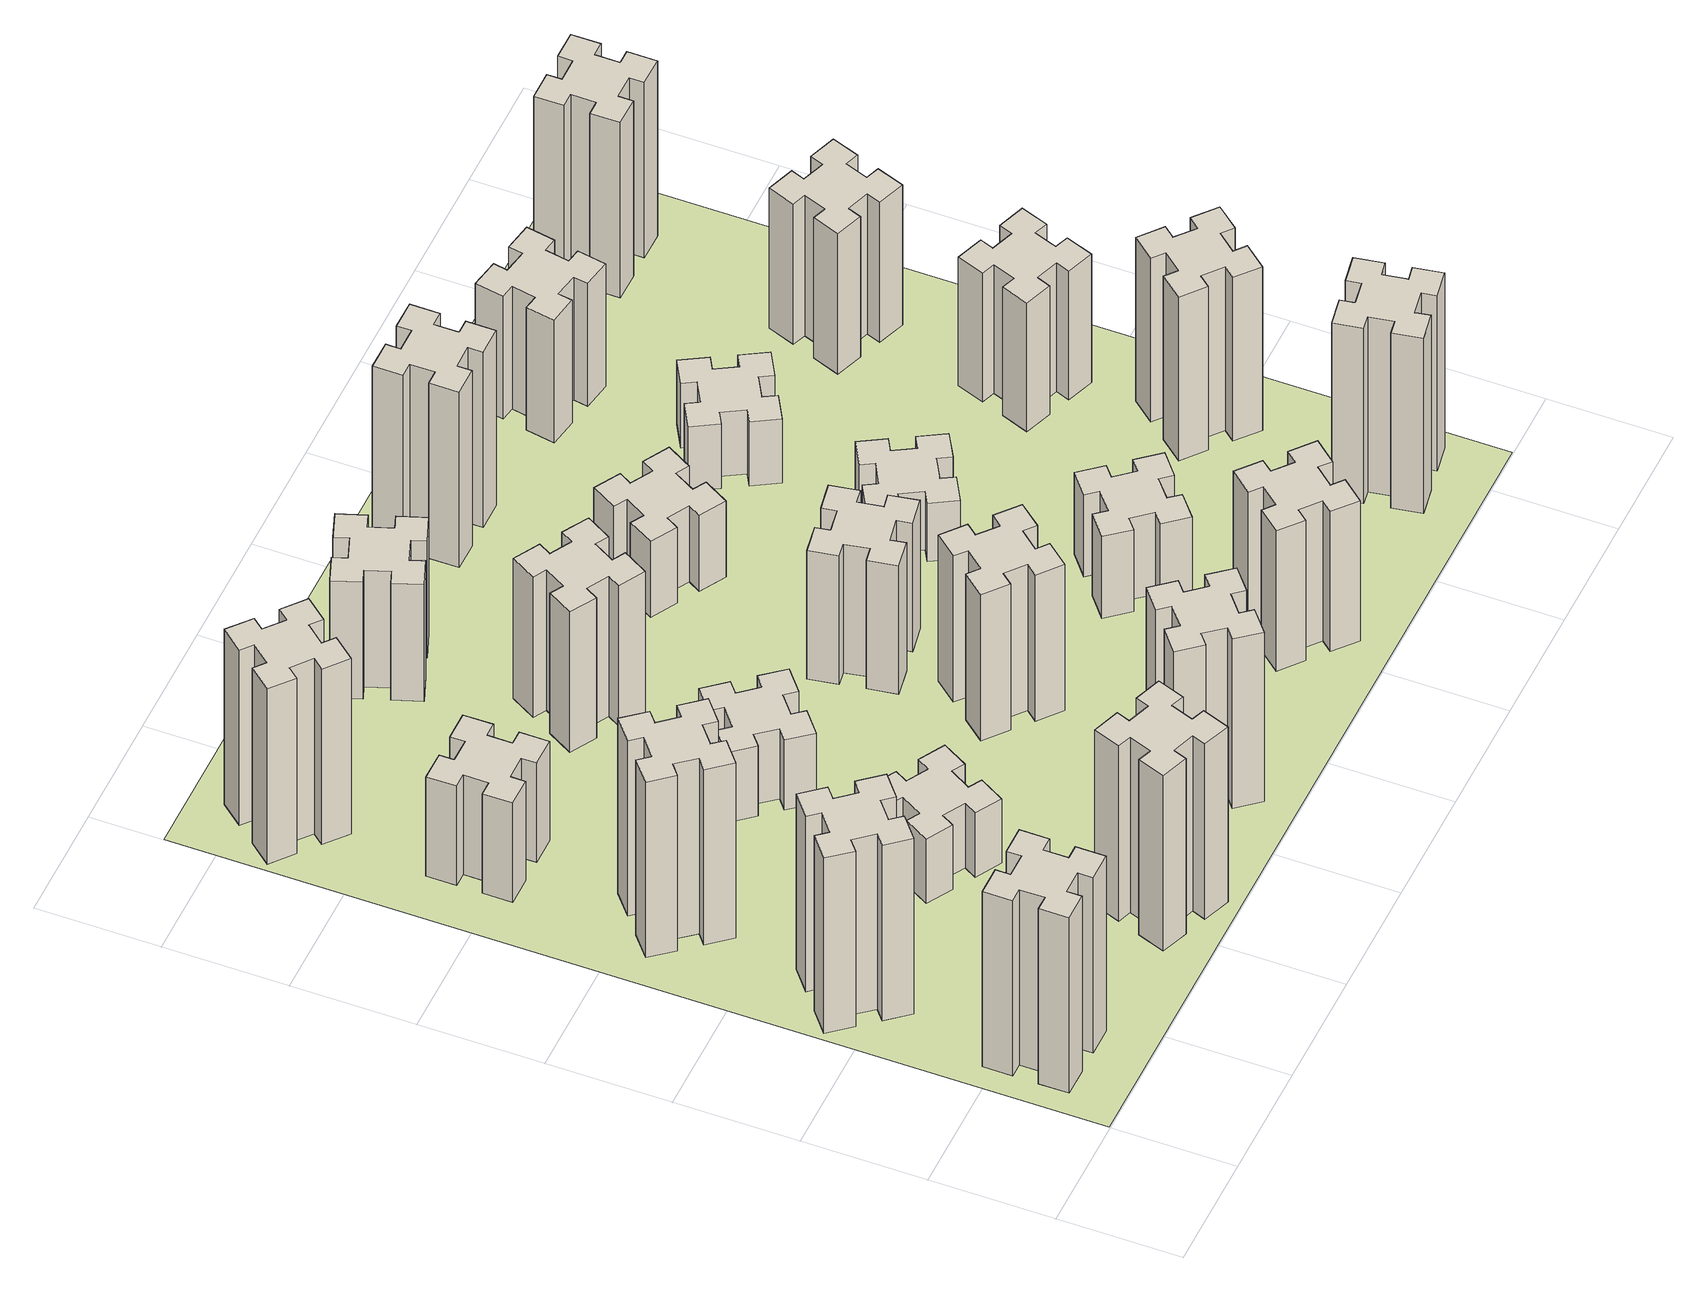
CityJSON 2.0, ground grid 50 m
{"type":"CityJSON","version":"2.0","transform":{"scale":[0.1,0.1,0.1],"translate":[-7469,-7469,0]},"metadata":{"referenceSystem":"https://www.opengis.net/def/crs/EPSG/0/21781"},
"CityObjects":{
"building1":{"type":"Building","attributes":{"class":"1000","function":"1000","usage":"1000","yearOfConstruction":2016,"roofType":"1000","measuredHeight":90,"storeysAboveGround":30,"storeysBelowGround":0},"geometry":[{"type":"Solid","lod":"1","boundaries":[[[[0,1,2,3,4,5,6,7,8,9,10,11,12,13,14,15,16,17,18,19]],[[17,16,20,21]],[[16,15,22,20]],[[15,14,23,22]],[[14,13,24,23]],[[13,12,25,24]],[[12,11,26,25]],[[11,10,27,26]],[[10,9,28,27]],[[9,8,29,28]],[[8,7,30,29]],[[7,6,31,30]],[[6,5,32,31]],[[5,4,33,32]],[[4,3,34,33]],[[3,2,35,34]],[[2,1,36,35]],[[1,0,37,36]],[[0,19,38,37]],[[19,18,39,38]],[[18,17,21,39]],[[24,25,26,27,28,29,30,31,32,33,34,35,36,37,38,39,21,20,22,23]]]]}]},
"building2":{"type":"Building","attributes":{"class":"1000","function":"1000","usage":"1000","yearOfConstruction":2016,"roofType":"1000","measuredHeight":90,"storeysAboveGround":30,"storeysBelowGround":0},"geometry":[{"type":"Solid","lod":"1","boundaries":[[[[40,41,42,43,44,45,46,47,48,49,50,51,52,53,54,55,56,57,58,59]],[[57,56,60,61]],[[56,55,62,60]],[[55,54,63,62]],[[54,53,64,63]],[[53,52,65,64]],[[52,51,66,65]],[[51,50,67,66]],[[50,49,68,67]],[[49,48,69,68]],[[48,47,70,69]],[[47,46,71,70]],[[46,45,72,71]],[[45,44,73,72]],[[44,43,74,73]],[[43,42,75,74]],[[42,41,76,75]],[[41,40,77,76]],[[40,59,78,77]],[[59,58,79,78]],[[58,57,61,79]],[[64,65,66,67,68,69,70,71,72,73,74,75,76,77,78,79,61,60,62,63]]]]}]},
"building3":{"type":"Building","attributes":{"class":"1000","function":"1000","usage":"1000","yearOfConstruction":2016,"roofType":"1000","measuredHeight":90,"storeysAboveGround":30,"storeysBelowGround":0},"geometry":[{"type":"Solid","lod":"1","boundaries":[[[[80,81,82,83,84,85,86,87,88,89,90,91,92,93,94,95,96,97,98,99]],[[97,96,100,101]],[[96,95,102,100]],[[95,94,103,102]],[[94,93,104,103]],[[93,92,105,104]],[[92,91,106,105]],[[91,90,107,106]],[[90,89,108,107]],[[89,88,109,108]],[[88,87,110,109]],[[87,86,111,110]],[[86,85,112,111]],[[85,84,113,112]],[[84,83,114,113]],[[83,82,115,114]],[[82,81,116,115]],[[81,80,117,116]],[[80,99,118,117]],[[99,98,119,118]],[[98,97,101,119]],[[104,105,106,107,108,109,110,111,112,113,114,115,116,117,118,119,101,100,102,103]]]]}]},
"building4":{"type":"Building","attributes":{"class":"1000","function":"1000","usage":"1000","yearOfConstruction":2016,"roofType":"1000","measuredHeight":51,"storeysAboveGround":30,"storeysBelowGround":0},"geometry":[{"type":"Solid","lod":"1","boundaries":[[[[120,121,122,123,124,125,126,127,128,129,130,131,132,133,134,135,136,137,138,139]],[[137,136,140,141]],[[136,135,142,140]],[[135,134,143,142]],[[134,133,144,143]],[[133,132,145,144]],[[132,131,146,145]],[[131,130,147,146]],[[130,129,148,147]],[[129,128,149,148]],[[128,127,150,149]],[[127,126,151,150]],[[126,125,152,151]],[[125,124,153,152]],[[124,123,154,153]],[[123,122,155,154]],[[122,121,156,155]],[[121,120,157,156]],[[120,139,158,157]],[[139,138,159,158]],[[138,137,141,159]],[[144,145,146,147,148,149,150,151,152,153,154,155,156,157,158,159,141,140,142,143]]]]}]},
"building5":{"type":"Building","attributes":{"class":"1000","function":"1000","usage":"1000","yearOfConstruction":2016,"roofType":"1000","measuredHeight":90,"storeysAboveGround":30,"storeysBelowGround":0},"geometry":[{"type":"Solid","lod":"1","boundaries":[[[[160,161,162,163,164,165,166,167,168,169,170,171,172,173,174,175,176,177,178,179]],[[177,176,180,181]],[[176,175,182,180]],[[175,174,183,182]],[[174,173,184,183]],[[173,172,185,184]],[[172,171,186,185]],[[171,170,187,186]],[[170,169,188,187]],[[169,168,189,188]],[[168,167,190,189]],[[167,166,191,190]],[[166,165,192,191]],[[165,164,193,192]],[[164,163,194,193]],[[163,162,195,194]],[[162,161,196,195]],[[161,160,197,196]],[[160,179,198,197]],[[179,178,199,198]],[[178,177,181,199]],[[184,185,186,187,188,189,190,191,192,193,194,195,196,197,198,199,181,180,182,183]]]]}]},
"building6":{"type":"Building","attributes":{"class":"1000","function":"1000","usage":"1000","yearOfConstruction":2016,"roofType":"1000","measuredHeight":90,"storeysAboveGround":30,"storeysBelowGround":0},"geometry":[{"type":"Solid","lod":"1","boundaries":[[[[200,201,202,203,204,205,206,207,208,209,210,211,212,213,214,215,216,217,218,219]],[[217,216,220,221]],[[216,215,222,220]],[[215,214,223,222]],[[214,213,224,223]],[[213,212,225,224]],[[212,211,226,225]],[[211,210,227,226]],[[210,209,228,227]],[[209,208,229,228]],[[208,207,230,229]],[[207,206,231,230]],[[206,205,232,231]],[[205,204,233,232]],[[204,203,234,233]],[[203,202,235,234]],[[202,201,236,235]],[[201,200,237,236]],[[200,219,238,237]],[[219,218,239,238]],[[218,217,221,239]],[[224,225,226,227,228,229,230,231,232,233,234,235,236,237,238,239,221,220,222,223]]]]}]},
"building7":{"type":"Building","attributes":{"class":"1000","function":"1000","usage":"1000","yearOfConstruction":2016,"roofType":"1000","measuredHeight":33,"storeysAboveGround":30,"storeysBelowGround":0},"geometry":[{"type":"Solid","lod":"1","boundaries":[[[[240,241,242,243,244,245,246,247,248,249,250,251,252,253,254,255,256,257,258,259]],[[257,256,260,261]],[[256,255,262,260]],[[255,254,263,262]],[[254,253,264,263]],[[253,252,265,264]],[[252,251,266,265]],[[251,250,267,266]],[[250,249,268,267]],[[249,248,269,268]],[[248,247,270,269]],[[247,246,271,270]],[[246,245,272,271]],[[245,244,273,272]],[[244,243,274,273]],[[243,242,275,274]],[[242,241,276,275]],[[241,240,277,276]],[[240,259,278,277]],[[259,258,279,278]],[[258,257,261,279]],[[264,265,266,267,268,269,270,271,272,273,274,275,276,277,278,279,261,260,262,263]]]]}]},
"building8":{"type":"Building","attributes":{"class":"1000","function":"1000","usage":"1000","yearOfConstruction":2016,"roofType":"1000","measuredHeight":36,"storeysAboveGround":30,"storeysBelowGround":0},"geometry":[{"type":"Solid","lod":"1","boundaries":[[[[280,281,282,283,284,285,286,287,288,289,290,291,292,293,294,295,296,297,298,299]],[[297,296,300,301]],[[296,295,302,300]],[[295,294,303,302]],[[294,293,304,303]],[[293,292,305,304]],[[292,291,306,305]],[[291,290,307,306]],[[290,289,308,307]],[[289,288,309,308]],[[288,287,310,309]],[[287,286,311,310]],[[286,285,312,311]],[[285,284,313,312]],[[284,283,314,313]],[[283,282,315,314]],[[282,281,316,315]],[[281,280,317,316]],[[280,299,318,317]],[[299,298,319,318]],[[298,297,301,319]],[[304,305,306,307,308,309,310,311,312,313,314,315,316,317,318,319,301,300,302,303]]]]}]},
"building9":{"type":"Building","attributes":{"class":"1000","function":"1000","usage":"1000","yearOfConstruction":2016,"roofType":"1000","measuredHeight":87,"storeysAboveGround":30,"storeysBelowGround":0},"geometry":[{"type":"Solid","lod":"1","boundaries":[[[[320,321,322,323,324,325,326,327,328,329,330,331,332,333,334,335,336,337,338,339]],[[337,336,340,341]],[[336,335,342,340]],[[335,334,343,342]],[[334,333,344,343]],[[333,332,345,344]],[[332,331,346,345]],[[331,330,347,346]],[[330,329,348,347]],[[329,328,349,348]],[[328,327,350,349]],[[327,326,351,350]],[[326,325,352,351]],[[325,324,353,352]],[[324,323,354,353]],[[323,322,355,354]],[[322,321,356,355]],[[321,320,357,356]],[[320,339,358,357]],[[339,338,359,358]],[[338,337,341,359]],[[344,345,346,347,348,349,350,351,352,353,354,355,356,357,358,359,341,340,342,343]]]]}]},
"building10":{"type":"Building","attributes":{"class":"1000","function":"1000","usage":"1000","yearOfConstruction":2016,"roofType":"1000","measuredHeight":72,"storeysAboveGround":30,"storeysBelowGround":0},"geometry":[{"type":"Solid","lod":"1","boundaries":[[[[360,361,362,363,364,365,366,367,368,369,370,371,372,373,374,375,376,377,378,379]],[[377,376,380,381]],[[376,375,382,380]],[[375,374,383,382]],[[374,373,384,383]],[[373,372,385,384]],[[372,371,386,385]],[[371,370,387,386]],[[370,369,388,387]],[[369,368,389,388]],[[368,367,390,389]],[[367,366,391,390]],[[366,365,392,391]],[[365,364,393,392]],[[364,363,394,393]],[[363,362,395,394]],[[362,361,396,395]],[[361,360,397,396]],[[360,379,398,397]],[[379,378,399,398]],[[378,377,381,399]],[[384,385,386,387,388,389,390,391,392,393,394,395,396,397,398,399,381,380,382,383]]]]}]},
"building11":{"type":"Building","attributes":{"class":"1000","function":"1000","usage":"1000","yearOfConstruction":2016,"roofType":"1000","measuredHeight":60,"storeysAboveGround":30,"storeysBelowGround":0},"geometry":[{"type":"Solid","lod":"1","boundaries":[[[[400,401,402,403,404,405,406,407,408,409,410,411,412,413,414,415,416,417,418,419]],[[417,416,420,421]],[[416,415,422,420]],[[415,414,423,422]],[[414,413,424,423]],[[413,412,425,424]],[[412,411,426,425]],[[411,410,427,426]],[[410,409,428,427]],[[409,408,429,428]],[[408,407,430,429]],[[407,406,431,430]],[[406,405,432,431]],[[405,404,433,432]],[[404,403,434,433]],[[403,402,435,434]],[[402,401,436,435]],[[401,400,437,436]],[[400,419,438,437]],[[419,418,439,438]],[[418,417,421,439]],[[424,425,426,427,428,429,430,431,432,433,434,435,436,437,438,439,421,420,422,423]]]]}]},
"building12":{"type":"Building","attributes":{"class":"1000","function":"1000","usage":"1000","yearOfConstruction":2016,"roofType":"1000","measuredHeight":75,"storeysAboveGround":30,"storeysBelowGround":0},"geometry":[{"type":"Solid","lod":"1","boundaries":[[[[440,441,442,443,444,445,446,447,448,449,450,451,452,453,454,455,456,457,458,459]],[[457,456,460,461]],[[456,455,462,460]],[[455,454,463,462]],[[454,453,464,463]],[[453,452,465,464]],[[452,451,466,465]],[[451,450,467,466]],[[450,449,468,467]],[[449,448,469,468]],[[448,447,470,469]],[[447,446,471,470]],[[446,445,472,471]],[[445,444,473,472]],[[444,443,474,473]],[[443,442,475,474]],[[442,441,476,475]],[[441,440,477,476]],[[440,459,478,477]],[[459,458,479,478]],[[458,457,461,479]],[[464,465,466,467,468,469,470,471,472,473,474,475,476,477,478,479,461,460,462,463]]]]}]},
"building13":{"type":"Building","attributes":{"class":"1000","function":"1000","usage":"1000","yearOfConstruction":2016,"roofType":"1000","measuredHeight":66,"storeysAboveGround":30,"storeysBelowGround":0},"geometry":[{"type":"Solid","lod":"1","boundaries":[[[[480,481,482,483,484,485,486,487,488,489,490,491,492,493,494,495,496,497,498,499]],[[497,496,500,501]],[[496,495,502,500]],[[495,494,503,502]],[[494,493,504,503]],[[493,492,505,504]],[[492,491,506,505]],[[491,490,507,506]],[[490,489,508,507]],[[489,488,509,508]],[[488,487,510,509]],[[487,486,511,510]],[[486,485,512,511]],[[485,484,513,512]],[[484,483,514,513]],[[483,482,515,514]],[[482,481,516,515]],[[481,480,517,516]],[[480,499,518,517]],[[499,498,519,518]],[[498,497,501,519]],[[504,505,506,507,508,509,510,511,512,513,514,515,516,517,518,519,501,500,502,503]]]]}]},
"building14":{"type":"Building","attributes":{"class":"1000","function":"1000","usage":"1000","yearOfConstruction":2016,"roofType":"1000","measuredHeight":72,"storeysAboveGround":30,"storeysBelowGround":0},"geometry":[{"type":"Solid","lod":"1","boundaries":[[[[520,521,522,523,524,525,526,527,528,529,530,531,532,533,534,535,536,537,538,539]],[[537,536,540,541]],[[536,535,542,540]],[[535,534,543,542]],[[534,533,544,543]],[[533,532,545,544]],[[532,531,546,545]],[[531,530,547,546]],[[530,529,548,547]],[[529,528,549,548]],[[528,527,550,549]],[[527,526,551,550]],[[526,525,552,551]],[[525,524,553,552]],[[524,523,554,553]],[[523,522,555,554]],[[522,521,556,555]],[[521,520,557,556]],[[520,539,558,557]],[[539,538,559,558]],[[538,537,541,559]],[[544,545,546,547,548,549,550,551,552,553,554,555,556,557,558,559,541,540,542,543]]]]}]},
"building15":{"type":"Building","attributes":{"class":"1000","function":"1000","usage":"1000","yearOfConstruction":2016,"roofType":"1000","measuredHeight":39,"storeysAboveGround":30,"storeysBelowGround":0},"geometry":[{"type":"Solid","lod":"1","boundaries":[[[[560,561,562,563,564,565,566,567,568,569,570,571,572,573,574,575,576,577,578,579]],[[577,576,580,581]],[[576,575,582,580]],[[575,574,583,582]],[[574,573,584,583]],[[573,572,585,584]],[[572,571,586,585]],[[571,570,587,586]],[[570,569,588,587]],[[569,568,589,588]],[[568,567,590,589]],[[567,566,591,590]],[[566,565,592,591]],[[565,564,593,592]],[[564,563,594,593]],[[563,562,595,594]],[[562,561,596,595]],[[561,560,597,596]],[[560,579,598,597]],[[579,578,599,598]],[[578,577,581,599]],[[584,585,586,587,588,589,590,591,592,593,594,595,596,597,598,599,581,580,582,583]]]]}]},
"building16":{"type":"Building","attributes":{"class":"1000","function":"1000","usage":"1000","yearOfConstruction":2016,"roofType":"1000","measuredHeight":90,"storeysAboveGround":30,"storeysBelowGround":0},"geometry":[{"type":"Solid","lod":"1","boundaries":[[[[600,601,602,603,604,605,606,607,608,609,610,611,612,613,614,615,616,617,618,619]],[[617,616,620,621]],[[616,615,622,620]],[[615,614,623,622]],[[614,613,624,623]],[[613,612,625,624]],[[612,611,626,625]],[[611,610,627,626]],[[610,609,628,627]],[[609,608,629,628]],[[608,607,630,629]],[[607,606,631,630]],[[606,605,632,631]],[[605,604,633,632]],[[604,603,634,633]],[[603,602,635,634]],[[602,601,636,635]],[[601,600,637,636]],[[600,619,638,637]],[[619,618,639,638]],[[618,617,621,639]],[[624,625,626,627,628,629,630,631,632,633,634,635,636,637,638,639,621,620,622,623]]]]}]},
"building17":{"type":"Building","attributes":{"class":"1000","function":"1000","usage":"1000","yearOfConstruction":2016,"roofType":"1000","measuredHeight":42,"storeysAboveGround":30,"storeysBelowGround":0},"geometry":[{"type":"Solid","lod":"1","boundaries":[[[[640,641,642,643,644,645,646,647,648,649,650,651,652,653,654,655,656,657,658,659]],[[657,656,660,661]],[[656,655,662,660]],[[655,654,663,662]],[[654,653,664,663]],[[653,652,665,664]],[[652,651,666,665]],[[651,650,667,666]],[[650,649,668,667]],[[649,648,669,668]],[[648,647,670,669]],[[647,646,671,670]],[[646,645,672,671]],[[645,644,673,672]],[[644,643,674,673]],[[643,642,675,674]],[[642,641,676,675]],[[641,640,677,676]],[[640,659,678,677]],[[659,658,679,678]],[[658,657,661,679]],[[664,665,666,667,668,669,670,671,672,673,674,675,676,677,678,679,661,660,662,663]]]]}]},
"building18":{"type":"Building","attributes":{"class":"1000","function":"1000","usage":"1000","yearOfConstruction":2016,"roofType":"1000","measuredHeight":30,"storeysAboveGround":30,"storeysBelowGround":0},"geometry":[{"type":"Solid","lod":"1","boundaries":[[[[680,681,682,683,684,685,686,687,688,689,690,691,692,693,694,695,696,697,698,699]],[[697,696,700,701]],[[696,695,702,700]],[[695,694,703,702]],[[694,693,704,703]],[[693,692,705,704]],[[692,691,706,705]],[[691,690,707,706]],[[690,689,708,707]],[[689,688,709,708]],[[688,687,710,709]],[[687,686,711,710]],[[686,685,712,711]],[[685,684,713,712]],[[684,683,714,713]],[[683,682,715,714]],[[682,681,716,715]],[[681,680,717,716]],[[680,699,718,717]],[[699,698,719,718]],[[698,697,701,719]],[[704,705,706,707,708,709,710,711,712,713,714,715,716,717,718,719,701,700,702,703]]]]}]},
"building19":{"type":"Building","attributes":{"class":"1000","function":"1000","usage":"1000","yearOfConstruction":2016,"roofType":"1000","measuredHeight":33,"storeysAboveGround":30,"storeysBelowGround":0},"geometry":[{"type":"Solid","lod":"1","boundaries":[[[[720,721,722,723,724,725,726,727,728,729,730,731,732,733,734,735,736,737,738,739]],[[737,736,740,741]],[[736,735,742,740]],[[735,734,743,742]],[[734,733,744,743]],[[733,732,745,744]],[[732,731,746,745]],[[731,730,747,746]],[[730,729,748,747]],[[729,728,749,748]],[[728,727,750,749]],[[727,726,751,750]],[[726,725,752,751]],[[725,724,753,752]],[[724,723,754,753]],[[723,722,755,754]],[[722,721,756,755]],[[721,720,757,756]],[[720,739,758,757]],[[739,738,759,758]],[[738,737,741,759]],[[744,745,746,747,748,749,750,751,752,753,754,755,756,757,758,759,741,740,742,743]]]]}]},
"building20":{"type":"Building","attributes":{"class":"1000","function":"1000","usage":"1000","yearOfConstruction":2016,"roofType":"1000","measuredHeight":90,"storeysAboveGround":30,"storeysBelowGround":0},"geometry":[{"type":"Solid","lod":"1","boundaries":[[[[760,761,762,763,764,765,766,767,768,769,770,771,772,773,774,775,776,777,778,779]],[[777,776,780,781]],[[776,775,782,780]],[[775,774,783,782]],[[774,773,784,783]],[[773,772,785,784]],[[772,771,786,785]],[[771,770,787,786]],[[770,769,788,787]],[[769,768,789,788]],[[768,767,790,789]],[[767,766,791,790]],[[766,765,792,791]],[[765,764,793,792]],[[764,763,794,793]],[[763,762,795,794]],[[762,761,796,795]],[[761,760,797,796]],[[760,779,798,797]],[[779,778,799,798]],[[778,777,781,799]],[[784,785,786,787,788,789,790,791,792,793,794,795,796,797,798,799,781,780,782,783]]]]}]},
"building21":{"type":"Building","attributes":{"class":"1000","function":"1000","usage":"1000","yearOfConstruction":2016,"roofType":"1000","measuredHeight":63,"storeysAboveGround":30,"storeysBelowGround":0},"geometry":[{"type":"Solid","lod":"1","boundaries":[[[[800,801,802,803,804,805,806,807,808,809,810,811,812,813,814,815,816,817,818,819]],[[817,816,820,821]],[[816,815,822,820]],[[815,814,823,822]],[[814,813,824,823]],[[813,812,825,824]],[[812,811,826,825]],[[811,810,827,826]],[[810,809,828,827]],[[809,808,829,828]],[[808,807,830,829]],[[807,806,831,830]],[[806,805,832,831]],[[805,804,833,832]],[[804,803,834,833]],[[803,802,835,834]],[[802,801,836,835]],[[801,800,837,836]],[[800,819,838,837]],[[819,818,839,838]],[[818,817,821,839]],[[824,825,826,827,828,829,830,831,832,833,834,835,836,837,838,839,821,820,822,823]]]]}]},
"building22":{"type":"Building","attributes":{"class":"1000","function":"1000","usage":"1000","yearOfConstruction":2016,"roofType":"1000","measuredHeight":84,"storeysAboveGround":30,"storeysBelowGround":0},"geometry":[{"type":"Solid","lod":"1","boundaries":[[[[840,841,842,843,844,845,846,847,848,849,850,851,852,853,854,855,856,857,858,859]],[[857,856,860,861]],[[856,855,862,860]],[[855,854,863,862]],[[854,853,864,863]],[[853,852,865,864]],[[852,851,866,865]],[[851,850,867,866]],[[850,849,868,867]],[[849,848,869,868]],[[848,847,870,869]],[[847,846,871,870]],[[846,845,872,871]],[[845,844,873,872]],[[844,843,874,873]],[[843,842,875,874]],[[842,841,876,875]],[[841,840,877,876]],[[840,859,878,877]],[[859,858,879,878]],[[858,857,861,879]],[[864,865,866,867,868,869,870,871,872,873,874,875,876,877,878,879,861,860,862,863]]]]}]},
"building23":{"type":"Building","attributes":{"class":"1000","function":"1000","usage":"1000","yearOfConstruction":2016,"roofType":"1000","measuredHeight":66,"storeysAboveGround":30,"storeysBelowGround":0},"geometry":[{"type":"Solid","lod":"1","boundaries":[[[[880,881,882,883,884,885,886,887,888,889,890,891,892,893,894,895,896,897,898,899]],[[897,896,900,901]],[[896,895,902,900]],[[895,894,903,902]],[[894,893,904,903]],[[893,892,905,904]],[[892,891,906,905]],[[891,890,907,906]],[[890,889,908,907]],[[889,888,909,908]],[[888,887,910,909]],[[887,886,911,910]],[[886,885,912,911]],[[885,884,913,912]],[[884,883,914,913]],[[883,882,915,914]],[[882,881,916,915]],[[881,880,917,916]],[[880,899,918,917]],[[899,898,919,918]],[[898,897,901,919]],[[904,905,906,907,908,909,910,911,912,913,914,915,916,917,918,919,901,900,902,903]]]]}]},
"building24":{"type":"Building","attributes":{"class":"1000","function":"1000","usage":"1000","yearOfConstruction":2016,"roofType":"1000","measuredHeight":72,"storeysAboveGround":30,"storeysBelowGround":0},"geometry":[{"type":"Solid","lod":"1","boundaries":[[[[920,921,922,923,924,925,926,927,928,929,930,931,932,933,934,935,936,937,938,939]],[[937,936,940,941]],[[936,935,942,940]],[[935,934,943,942]],[[934,933,944,943]],[[933,932,945,944]],[[932,931,946,945]],[[931,930,947,946]],[[930,929,948,947]],[[929,928,949,948]],[[928,927,950,949]],[[927,926,951,950]],[[926,925,952,951]],[[925,924,953,952]],[[924,923,954,953]],[[923,922,955,954]],[[922,921,956,955]],[[921,920,957,956]],[[920,939,958,957]],[[939,938,959,958]],[[938,937,941,959]],[[944,945,946,947,948,949,950,951,952,953,954,955,956,957,958,959,941,940,942,943]]]]}]},
"building25":{"type":"Building","attributes":{"class":"1000","function":"1000","usage":"1000","yearOfConstruction":2016,"roofType":"1000","measuredHeight":90,"storeysAboveGround":30,"storeysBelowGround":0},"geometry":[{"type":"Solid","lod":"1","boundaries":[[[[960,961,962,963,964,965,966,967,968,969,970,971,972,973,974,975,976,977,978,979]],[[977,976,980,981]],[[976,975,982,980]],[[975,974,983,982]],[[974,973,984,983]],[[973,972,985,984]],[[972,971,986,985]],[[971,970,987,986]],[[970,969,988,987]],[[969,968,989,988]],[[968,967,990,989]],[[967,966,991,990]],[[966,965,992,991]],[[965,964,993,992]],[[964,963,994,993]],[[963,962,995,994]],[[962,961,996,995]],[[961,960,997,996]],[[960,979,998,997]],[[979,978,999,998]],[[978,977,981,999]],[[984,985,986,987,988,989,990,991,992,993,994,995,996,997,998,999,981,980,982,983]]]]}]},
"landuse1":{"type":"LandUse","attributes":{"name":"plot1","function":"1010"},"geometry":[{"type":"MultiSurface","lod":"1","boundaries":[[[1000,1001,1002,1003]]]}]}
},
"vertices":[
[165,425,0],[165,325,0],[105,325,0],[105,205,0],[225,205,0],[225,265,0],[325,265,0],[325,205,0],[445,205,0],[445,325,0],[385,325,0],[385,425,0],[445,425,0],[445,545,0],[325,545,0],[325,485,0],[225,485,0],[225,545,0],[105,545,0],[105,425,0],[225,485,900],[225,545,900],[325,485,900],[325,545,900],[445,545,900],[445,425,900],[385,425,900],[385,325,900],[445,325,900],[445,205,900],[325,205,900],[325,265,900],[225,265,900],[225,205,900],[105,205,900],[105,325,900],[165,325,900],[165,425,900],[105,425,900],[105,545,900],
[392,1148,0],[327,1224,0],[373,1263,0],[296,1355,0],[204,1278,0],[243,1232,0],[166,1167,0],[128,1213,0],[36,1136,0],[113,1044,0],[159,1083,0],[223,1006,0],[177,968,0],[254,876,0],[346,953,0],[308,999,0],[384,1063,0],[423,1017,0],[515,1094,0],[438,1186,0],[384,1063,900],[423,1017,900],[308,999,900],[346,953,900],[254,876,900],[177,968,900],[223,1006,900],[159,1083,900],[113,1044,900],[36,1136,900],[128,1213,900],[166,1167,900],[243,1232,900],[204,1278,900],[296,1355,900],[373,1263,900],[327,1224,900],[392,1148,900],[438,1186,900],[515,1094,900],
[492,1888,0],[427,1964,0],[473,2003,0],[396,2095,0],[304,2018,0],[343,1972,0],[266,1907,0],[228,1953,0],[136,1876,0],[213,1784,0],[259,1823,0],[323,1746,0],[277,1708,0],[354,1616,0],[446,1693,0],[408,1739,0],[484,1803,0],[523,1757,0],[615,1834,0],[538,1926,0],[484,1803,900],[523,1757,900],[408,1739,900],[446,1693,900],[354,1616,900],[277,1708,900],[323,1746,900],[259,1823,900],[213,1784,900],[136,1876,900],[228,1953,900],[266,1907,900],[343,1972,900],[304,2018,900],[396,2095,900],[473,2003,900],[427,1964,900],[492,1888,900],[538,1926,900],[615,1834,900],
[485,2545,0],[485,2645,0],[545,2645,0],[545,2765,0],[425,2765,0],[425,2705,0],[325,2705,0],[325,2765,0],[205,2765,0],[205,2645,0],[265,2645,0],[265,2545,0],[205,2545,0],[205,2425,0],[325,2425,0],[325,2485,0],[425,2485,0],[425,2425,0],[545,2425,0],[545,2545,0],[425,2485,510],[425,2425,510],[325,2485,510],[325,2425,510],[205,2425,510],[205,2545,510],[265,2545,510],[265,2645,510],[205,2645,510],[205,2765,510],[325,2765,510],[325,2705,510],[425,2705,510],[425,2765,510],[545,2765,510],[545,2645,510],[485,2645,510],[485,2545,510],[545,2545,510],[545,2425,510],
[1029,360,0],[995,266,0],[939,287,0],[897,174,0],[1010,133,0],[1031,189,0],[1125,155,0],[1104,99,0],[1217,57,0],[1258,170,0],[1202,191,0],[1236,285,0],[1292,264,0],[1333,377,0],[1220,418,0],[1200,362,0],[1106,396,0],[1127,452,0],[1014,493,0],[973,380,0],[1106,396,900],[1127,452,900],[1200,362,900],[1220,418,900],[1333,377,900],[1292,264,900],[1236,285,900],[1202,191,900],[1258,170,900],[1217,57,900],[1104,99,900],[1125,155,900],[1031,189,900],[1010,133,900],[897,174,900],[939,287,900],[995,266,900],[1029,360,900],[973,380,900],[1014,493,900],
[384,3387,0],[308,3452,0],[346,3498,0],[254,3575,0],[177,3483,0],[223,3444,0],[159,3368,0],[113,3406,0],[36,3314,0],[128,3237,0],[166,3283,0],[243,3219,0],[204,3173,0],[296,3096,0],[373,3188,0],[327,3226,0],[392,3303,0],[438,3264,0],[515,3356,0],[423,3433,0],[392,3303,900],[438,3264,900],[327,3226,900],[373,3188,900],[296,3096,900],[204,3173,900],[243,3219,900],[166,3283,900],[128,3237,900],[36,3314,900],[113,3406,900],[159,3368,900],[223,3444,900],[177,3483,900],[254,3575,900],[346,3498,900],[308,3452,900],[384,3387,900],[423,3433,900],[515,3356,900],
[1086,1017,0],[1136,1104,0],[1188,1074,0],[1248,1178,0],[1144,1238,0],[1114,1186,0],[1027,1236,0],[1057,1288,0],[953,1348,0],[893,1244,0],[945,1214,0],[895,1127,0],[843,1157,0],[783,1053,0],[887,993,0],[917,1045,0],[1004,995,0],[974,943,0],[1078,883,0],[1138,987,0],[1004,995,330],[974,943,330],[917,1045,330],[887,993,330],[783,1053,330],[843,1157,330],[895,1127,330],[945,1214,330],[893,1244,330],[953,1348,330],[1057,1288,330],[1027,1236,330],[1114,1186,330],[1144,1238,330],[1248,1178,330],[1188,1074,330],[1136,1104,330],[1086,1017,330],[1138,987,330],[1078,883,330],
[1083,1972,0],[1006,1907,0],[968,1953,0],[876,1876,0],[953,1784,0],[999,1823,0],[1063,1746,0],[1017,1708,0],[1094,1616,0],[1186,1693,0],[1148,1739,0],[1224,1803,0],[1263,1757,0],[1355,1834,0],[1278,1926,0],[1232,1888,0],[1167,1964,0],[1213,2003,0],[1136,2095,0],[1044,2018,0],[1167,1964,360],[1213,2003,360],[1232,1888,360],[1278,1926,360],[1355,1834,360],[1263,1757,360],[1224,1803,360],[1148,1739,360],[1186,1693,360],[1094,1616,360],[1017,1708,360],[1063,1746,360],[999,1823,360],[953,1784,360],[876,1876,360],[968,1953,360],[1006,1907,360],[1083,1972,360],[1044,2018,360],[1136,2095,360],
[1639,343,0],[1703,266,0],[1657,228,0],[1734,136,0],[1826,213,0],[1788,259,0],[1864,323,0],[1903,277,0],[1995,354,0],[1918,446,0],[1872,408,0],[1807,484,0],[1853,523,0],[1776,615,0],[1684,538,0],[1723,492,0],[1646,427,0],[1608,473,0],[1516,396,0],[1593,304,0],[1646,427,870],[1608,473,870],[1723,492,870],[1684,538,870],[1776,615,870],[1853,523,870],[1807,484,870],[1872,408,870],[1918,446,870],[1995,354,870],[1903,277,870],[1864,323,870],[1788,259,870],[1826,213,870],[1734,136,870],[1657,228,870],[1703,266,870],[1639,343,870],[1593,304,870],[1516,396,870],
[1314,2666,0],[1227,2716,0],[1257,2768,0],[1153,2828,0],[1093,2724,0],[1145,2694,0],[1095,2607,0],[1043,2637,0],[983,2533,0],[1087,2473,0],[1117,2525,0],[1204,2475,0],[1174,2423,0],[1278,2363,0],[1338,2467,0],[1286,2497,0],[1336,2584,0],[1388,2554,0],[1448,2658,0],[1344,2718,0],[1336,2584,720],[1388,2554,720],[1286,2497,720],[1338,2467,720],[1278,2363,720],[1174,2423,720],[1204,2475,720],[1117,2525,720],[1087,2473,720],[983,2533,720],[1043,2637,720],[1095,2607,720],[1145,2694,720],[1093,2724,720],[1153,2828,720],[1257,2768,720],[1227,2716,720],[1314,2666,720],[1344,2718,720],[1448,2658,720],
[1125,3456,0],[1031,3422,0],[1010,3478,0],[897,3437,0],[939,3324,0],[995,3345,0],[1029,3251,0],[973,3230,0],[1014,3117,0],[1127,3159,0],[1106,3215,0],[1200,3249,0],[1220,3193,0],[1333,3234,0],[1292,3347,0],[1236,3326,0],[1202,3420,0],[1258,3440,0],[1217,3553,0],[1104,3512,0],[1202,3420,600],[1258,3440,600],[1236,3326,600],[1292,3347,600],[1333,3234,600],[1220,3193,600],[1200,3249,600],[1106,3215,600],[1127,3159,600],[1014,3117,600],[973,3230,600],[1029,3251,600],[995,3345,600],[939,3324,600],[897,3437,600],[1010,3478,600],[1031,3422,600],[1125,3456,600],[1104,3512,600],[1217,3553,600],
[1803,1324,0],[1739,1248,0],[1693,1286,0],[1616,1194,0],[1708,1117,0],[1746,1163,0],[1823,1099,0],[1784,1053,0],[1876,976,0],[1953,1068,0],[1907,1106,0],[1972,1183,0],[2018,1144,0],[2095,1236,0],[2003,1313,0],[1964,1267,0],[1888,1332,0],[1926,1378,0],[1834,1455,0],[1757,1363,0],[1888,1332,750],[1926,1378,750],[1964,1267,750],[2003,1313,750],[2095,1236,750],[2018,1144,750],[1972,1183,750],[1907,1106,750],[1953,1068,750],[1876,976,750],[1784,1053,750],[1823,1099,750],[1746,1163,750],[1708,1117,750],[1616,1194,750],[1693,1286,750],[1739,1248,750],[1803,1324,750],[1757,1363,750],[1834,1455,750],
[1825,1638,0],[1924,1656,0],[1934,1597,0],[2052,1617,0],[2031,1736,0],[1972,1725,0],[1955,1824,0],[2014,1834,0],[1993,1952,0],[1875,1931,0],[1885,1872,0],[1787,1855,0],[1777,1914,0],[1658,1893,0],[1679,1775,0],[1738,1785,0],[1756,1687,0],[1697,1677,0],[1717,1558,0],[1836,1579,0],[1756,1687,660],[1697,1677,660],[1738,1785,660],[1679,1775,660],[1658,1893,660],[1777,1914,660],[1787,1855,660],[1885,1872,660],[1875,1931,660],[1993,1952,660],[2014,1834,660],[1955,1824,660],[1972,1725,660],[2031,1736,660],[2052,1617,660],[1934,1597,660],[1924,1656,660],[1825,1638,660],[1836,1579,660],[1717,1558,660],
[2486,323,0],[2563,259,0],[2524,213,0],[2616,136,0],[2693,228,0],[2647,266,0],[2712,343,0],[2758,304,0],[2835,396,0],[2743,473,0],[2704,427,0],[2628,492,0],[2666,538,0],[2574,615,0],[2497,523,0],[2543,484,0],[2479,408,0],[2433,446,0],[2356,354,0],[2448,277,0],[2479,408,720],[2433,446,720],[2543,484,720],[2497,523,720],[2574,615,720],[2666,538,720],[2628,492,720],[2704,427,720],[2743,473,720],[2835,396,720],[2758,304,720],[2712,343,720],[2647,266,720],[2693,228,720],[2616,136,720],[2524,213,720],[2563,259,720],[2486,323,720],[2448,277,720],[2356,354,720],
[2026,2497,0],[2076,2584,0],[2128,2554,0],[2188,2658,0],[2084,2718,0],[2054,2666,0],[1967,2716,0],[1997,2768,0],[1893,2828,0],[1833,2724,0],[1885,2694,0],[1835,2607,0],[1783,2637,0],[1723,2533,0],[1827,2473,0],[1857,2525,0],[1944,2475,0],[1914,2423,0],[2018,2363,0],[2078,2467,0],[1944,2475,390],[1914,2423,390],[1857,2525,390],[1827,2473,390],[1723,2533,390],[1783,2637,390],[1835,2607,390],[1885,2694,390],[1833,2724,390],[1893,2828,390],[1997,2768,390],[1967,2716,390],[2054,2666,390],[2084,2718,390],[2188,2658,390],[2128,2554,390],[2076,2584,390],[2026,2497,390],[2078,2467,390],[2018,2363,390],
[1965,3385,0],[1965,3485,0],[2025,3485,0],[2025,3605,0],[1905,3605,0],[1905,3545,0],[1805,3545,0],[1805,3605,0],[1685,3605,0],[1685,3485,0],[1745,3485,0],[1745,3385,0],[1685,3385,0],[1685,3265,0],[1805,3265,0],[1805,3325,0],[1905,3325,0],[1905,3265,0],[2025,3265,0],[2025,3385,0],[1905,3325,900],[1905,3265,900],[1805,3325,900],[1805,3265,900],[1685,3265,900],[1685,3385,900],[1745,3385,900],[1745,3485,900],[1685,3485,900],[1685,3605,900],[1805,3605,900],[1805,3545,900],[1905,3545,900],[1905,3605,900],[2025,3605,900],[2025,3485,900],[1965,3485,900],[1965,3385,900],[2025,3385,900],[2025,3265,900],
[2563,1132,0],[2486,1067,0],[2448,1113,0],[2356,1036,0],[2433,944,0],[2479,983,0],[2543,906,0],[2497,868,0],[2574,776,0],[2666,853,0],[2628,899,0],[2704,963,0],[2743,917,0],[2835,994,0],[2758,1086,0],[2712,1048,0],[2647,1124,0],[2693,1163,0],[2616,1255,0],[2524,1178,0],[2647,1124,420],[2693,1163,420],[2712,1048,420],[2758,1086,420],[2835,994,420],[2743,917,420],[2704,963,420],[2628,899,420],[2666,853,420],[2574,776,420],[2497,868,420],[2543,906,420],[2479,983,420],[2433,944,420],[2356,1036,420],[2448,1113,420],[2486,1067,420],[2563,1132,420],[2524,1178,420],[2616,1255,420],
[2375,1844,0],[2425,1757,0],[2373,1727,0],[2433,1623,0],[2537,1683,0],[2507,1735,0],[2594,1785,0],[2624,1733,0],[2728,1793,0],[2668,1897,0],[2616,1867,0],[2566,1954,0],[2618,1984,0],[2558,2088,0],[2454,2028,0],[2484,1976,0],[2397,1926,0],[2367,1978,0],[2263,1918,0],[2323,1814,0],[2397,1926,300],[2367,1978,300],[2484,1976,300],[2454,2028,300],[2558,2088,300],[2618,1984,300],[2566,1954,300],[2616,1867,300],[2668,1897,300],[2728,1793,300],[2624,1733,300],[2594,1785,300],[2507,1735,300],[2537,1683,300],[2433,1623,300],[2373,1727,300],[2425,1757,300],[2375,1844,300],[2323,1814,300],[2263,1918,300],
[2475,2584,0],[2525,2497,0],[2473,2467,0],[2533,2363,0],[2637,2423,0],[2607,2475,0],[2694,2525,0],[2724,2473,0],[2828,2533,0],[2768,2637,0],[2716,2607,0],[2666,2694,0],[2718,2724,0],[2658,2828,0],[2554,2768,0],[2584,2716,0],[2497,2666,0],[2467,2718,0],[2363,2658,0],[2423,2554,0],[2497,2666,330],[2467,2718,330],[2584,2716,330],[2554,2768,330],[2658,2828,330],[2718,2724,330],[2666,2694,330],[2716,2607,330],[2768,2637,330],[2828,2533,330],[2724,2473,330],[2694,2525,330],[2607,2475,330],[2637,2423,330],[2533,2363,330],[2473,2467,330],[2525,2497,330],[2475,2584,330],[2423,2554,330],[2363,2658,330],
[3465,492,0],[3367,475,0],[3357,534,0],[3238,513,0],[3259,395,0],[3318,405,0],[3336,307,0],[3277,297,0],[3297,178,0],[3416,199,0],[3405,258,0],[3504,276,0],[3514,217,0],[3632,237,0],[3611,356,0],[3552,345,0],[3535,444,0],[3594,454,0],[3573,572,0],[3455,551,0],[3535,444,900],[3594,454,900],[3552,345,900],[3611,356,900],[3632,237,900],[3514,217,900],[3504,276,900],[3405,258,900],[3416,199,900],[3297,178,900],[3277,297,900],[3336,307,900],[3318,405,900],[3259,395,900],[3238,513,900],[3357,534,900],[3367,475,900],[3465,492,900],[3455,551,900],[3573,572,900],
[2496,3404,0],[2478,3305,0],[2419,3316,0],[2398,3197,0],[2517,3177,0],[2527,3236,0],[2625,3218,0],[2615,3159,0],[2733,3138,0],[2754,3257,0],[2695,3267,0],[2712,3365,0],[2771,3355,0],[2792,3473,0],[2674,3494,0],[2664,3435,0],[2565,3452,0],[2576,3511,0],[2457,3532,0],[2437,3414,0],[2565,3452,630],[2576,3511,630],[2664,3435,630],[2674,3494,630],[2792,3473,630],[2771,3355,630],[2712,3365,630],[2695,3267,630],[2754,3257,630],[2733,3138,630],[2615,3159,630],[2625,3218,630],[2527,3236,630],[2517,3177,630],[2398,3197,630],[2419,3316,630],[2478,3305,630],[2496,3404,630],[2437,3414,630],[2457,3532,630],
[3487,1006,0],[3552,1083,0],[3598,1044,0],[3675,1136,0],[3583,1213,0],[3544,1167,0],[3468,1232,0],[3506,1278,0],[3414,1355,0],[3337,1263,0],[3383,1224,0],[3319,1148,0],[3273,1186,0],[3196,1094,0],[3288,1017,0],[3326,1063,0],[3403,999,0],[3364,953,0],[3456,876,0],[3533,968,0],[3403,999,840],[3364,953,840],[3326,1063,840],[3288,1017,840],[3196,1094,840],[3273,1186,840],[3319,1148,840],[3383,1224,840],[3337,1263,840],[3414,1355,840],[3506,1278,840],[3468,1232,840],[3544,1167,840],[3583,1213,840],[3675,1136,840],[3598,1044,840],[3552,1083,840],[3487,1006,840],[3533,968,840],[3456,876,840],
[3420,1842,0],[3326,1876,0],[3347,1932,0],[3234,1973,0],[3193,1860,0],[3249,1840,0],[3215,1746,0],[3159,1767,0],[3117,1654,0],[3230,1613,0],[3251,1669,0],[3345,1635,0],[3324,1579,0],[3437,1537,0],[3478,1650,0],[3422,1671,0],[3456,1765,0],[3512,1744,0],[3553,1857,0],[3440,1898,0],[3456,1765,660],[3512,1744,660],[3422,1671,660],[3478,1650,660],[3437,1537,660],[3324,1579,660],[3345,1635,660],[3251,1669,660],[3230,1613,660],[3117,1654,660],[3159,1767,660],[3215,1746,660],[3249,1840,660],[3193,1860,660],[3234,1973,660],[3347,1932,660],[3326,1876,660],[3420,1842,660],[3440,1898,660],[3553,1857,660],
[3420,2582,0],[3326,2616,0],[3347,2672,0],[3234,2713,0],[3193,2600,0],[3249,2580,0],[3215,2486,0],[3159,2507,0],[3117,2394,0],[3230,2353,0],[3251,2409,0],[3345,2375,0],[3324,2319,0],[3437,2277,0],[3478,2390,0],[3422,2411,0],[3456,2505,0],[3512,2484,0],[3553,2597,0],[3440,2638,0],[3456,2505,720],[3512,2484,720],[3422,2411,720],[3478,2390,720],[3437,2277,720],[3324,2319,720],[3345,2375,720],[3251,2409,720],[3230,2353,720],[3117,2394,720],[3159,2507,720],[3215,2486,720],[3249,2580,720],[3193,2600,720],[3234,2713,720],[3347,2672,720],[3326,2616,720],[3420,2582,720],[3440,2638,720],[3553,2597,720],
[3285,3325,0],[3385,3325,0],[3385,3265,0],[3505,3265,0],[3505,3385,0],[3445,3385,0],[3445,3485,0],[3505,3485,0],[3505,3605,0],[3385,3605,0],[3385,3545,0],[3285,3545,0],[3285,3605,0],[3165,3605,0],[3165,3485,0],[3225,3485,0],[3225,3385,0],[3165,3385,0],[3165,3265,0],[3285,3265,0],[3225,3385,900],[3165,3385,900],[3225,3485,900],[3165,3485,900],[3165,3605,900],[3285,3605,900],[3285,3545,900],[3385,3545,900],[3385,3605,900],[3505,3605,900],[3505,3485,900],[3445,3485,900],[3445,3385,900],[3505,3385,900],[3505,3265,900],[3385,3265,900],[3385,3325,900],[3285,3325,900],[3285,3265,900],[3165,3265,900],
[5,3705,0],[3705,3705,0],[3705,5,0],[5,5,0]
]}
